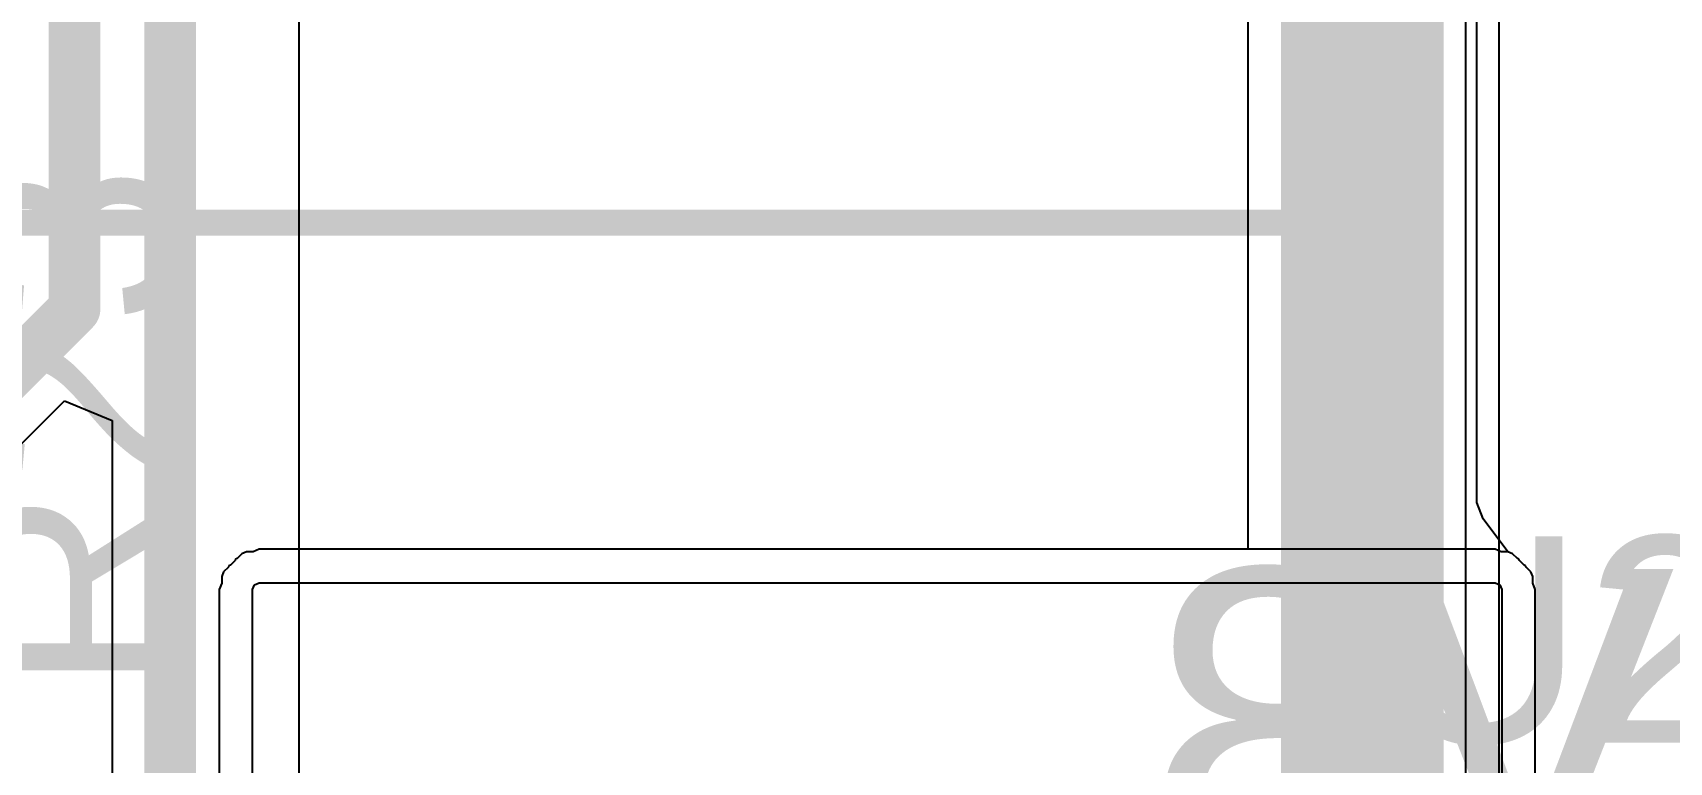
# Model space of a CAD drawing. Header units: millimetres. Extents: x -16 to 330, y -45 to 150.
# Drawn here: x 11.67 to 19.72, y 58.6 to 62.19 of the extents above; entities that cross this region are included whole.
import ezdxf

# ---------------------------------------------------------------- set-up
doc = ezdxf.new("R2010")
doc.units = ezdxf.units.MM
for name, color, linetype in [('BottomLayer', 5, 'Continuous'), ('BottomOverlay', 54, 'Continuous'), ('Mechanical13', 56, 'Continuous'), ('MidLayer1', 16, 'Continuous'), ('TopLayer', 1, 'Continuous'), ('TopOverlay', 2, 'Continuous')]:
    doc.layers.add(name, color=color, linetype=linetype)
doc.styles.add('Arial', font='arial.ttf', dxfattribs={"height": 0.2})

msp = doc.modelspace()

# ---------------------------------------------------------------- linework, layer by layer
at = {"layer": 'BottomLayer'}
for p, q in [((12.664, 59.5963), (12.6413, 59.5736)), ((12.667, 59.6035), (12.664, 59.5963)), ((12.6741, 59.6064), (12.667, 59.6035)), ((12.6973, 59.6296), (12.6741, 59.6064)), ((12.7205, 59.6392), (12.6973, 59.6296)), ((12.6973, 59.6296), (12.6973, 59.6296)), ((12.6973, 59.6296), (12.6973, 59.6296)), ((12.7533, 59.6392), (12.7205, 59.6392)), ((12.7205, 59.6392), (12.7205, 59.6392)), ((12.7836, 59.6518), (12.7533, 59.6392)), ((12.7966, 59.6518), (12.7836, 59.6518)), ((12.7836, 59.6518), (12.7836, 59.6518)), ((18.8318, 59.6518), (12.7966, 59.6518)), ((18.8336, 59.6518), (18.8318, 59.6518)), ((18.8648, 59.6518), (18.8336, 59.6518)), ((18.8336, 59.6518), (18.8336, 59.6518)), ((18.8648, 59.6518), (18.8648, 59.6518)), ((18.8951, 59.6392), (18.8648, 59.6518)), ((18.9279, 59.6392), (18.8951, 59.6392)), ((18.9511, 59.6296), (18.9279, 59.6392)), ((18.9279, 59.6392), (18.9279, 59.6392)), ((18.9743, 59.6064), (18.9511, 59.6296)), ((18.9814, 59.6035), (18.9743, 59.6064)), ((18.9844, 59.5963), (18.9814, 59.6035)), ((19.0071, 59.5736), (18.9844, 59.5963)), ((12.608, 59.5403), (12.5984, 59.5172)), ((12.5984, 59.5172), (12.5984, 59.5171)), ((12.5984, 59.5171), (12.5984, 59.4843)), ((12.6312, 59.5635), (12.608, 59.5403)), ((12.6341, 59.5706), (12.6312, 59.5635)), ((12.6413, 59.5736), (12.6341, 59.5706)), ((19.0142, 59.5706), (19.0071, 59.5736)), ((19.0172, 59.5635), (19.0142, 59.5706)), ((19.0404, 59.5403), (19.0172, 59.5635)), ((19.05, 59.5171), (19.0404, 59.5403)), ((19.0404, 59.5403), (19.0404, 59.5403)), ((19.0404, 59.5403), (19.0404, 59.5403)), ((19.05, 59.4843), (19.05, 59.5171)), ((19.05, 59.5171), (19.05, 59.5171)), ((12.5984, 59.4843), (12.5858, 59.454)), ((12.5858, 59.454), (12.5858, 59.454)), ((12.5858, 59.454), (12.5858, 59.4231)), ((12.7508, 59.454), (12.7604, 59.4772)), ((12.7508, 51.8488), (12.7508, 59.454)), ((12.7604, 59.4772), (12.7836, 59.4868)), ((12.7836, 59.4868), (18.8648, 59.4868)), ((18.8648, 59.4868), (18.888, 59.4772)), ((18.888, 59.4772), (18.8976, 59.454)), ((18.8976, 59.454), (18.8976, 51.8488)), ((19.0625, 59.454), (19.05, 59.4843)), ((19.0625, 59.441), (19.0626, 59.454)), ((19.0626, 59.454), (19.0625, 59.454)), ((19.0625, 51.8797), (19.0625, 59.441)), ((12.5858, 59.4231), (12.5858, 51.8618))]:
    msp.add_line(p, q, dxfattribs=at)
at = {"layer": 'Mechanical13', "const_width": 0.127}
msp.add_lwpolyline([(10.5062, 61.2588), (18.451, 61.2588)], dxfattribs=at)
msp.add_lwpolyline([(10.5062, 61.2588), (18.451, 61.2588)], dxfattribs=at)
at = {"layer": 'Mechanical13', "const_width": 0.0635}
msp.add_lwpolyline([(18.4192, 61.2588, 1), (18.4827, 61.2588, 1)], format="xyb", close=True, dxfattribs=at)
msp.add_lwpolyline([(18.4192, 61.2588, 1), (18.4827, 61.2588, 1)], format="xyb", close=True, dxfattribs=at)
at = {"layer": 'MidLayer1'}
for p, q in [((17.6486, 65.9856), (17.6486, 59.6518)), ((18.775, 59.8819), (18.775, 65.9856)), ((18.8063, 59.8016), (18.775, 59.8819)), ((18.9279, 59.6392), (18.8063, 59.8016)), ((12.664, 59.5963), (12.6413, 59.5736)), ((12.667, 59.6035), (12.664, 59.5963)), ((12.6741, 59.6064), (12.667, 59.6035)), ((12.6973, 59.6296), (12.6741, 59.6064)), ((12.7205, 59.6392), (12.6973, 59.6296)), ((12.6973, 59.6296), (12.6973, 59.6296)), ((12.6973, 59.6296), (12.6973, 59.6296)), ((12.7533, 59.6392), (12.7205, 59.6392)), ((12.7205, 59.6392), (12.7205, 59.6392)), ((12.7836, 59.6518), (12.7533, 59.6392)), ((12.7966, 59.6518), (12.7836, 59.6518)), ((12.7836, 59.6518), (12.7836, 59.6518)), ((17.6486, 59.6518), (12.7966, 59.6518)), ((18.9511, 59.6296), (18.9279, 59.6392)), ((18.9279, 59.6392), (18.9279, 59.6392)), ((18.9743, 59.6064), (18.9511, 59.6296)), ((18.9814, 59.6035), (18.9743, 59.6064)), ((18.9844, 59.5963), (18.9814, 59.6035)), ((19.0071, 59.5736), (18.9844, 59.5963)), ((12.608, 59.5403), (12.5984, 59.5172)), ((12.5984, 59.5172), (12.5984, 59.5171)), ((12.5984, 59.5171), (12.5984, 59.4843)), ((12.6312, 59.5635), (12.608, 59.5403)), ((12.6341, 59.5706), (12.6312, 59.5635)), ((12.6413, 59.5736), (12.6341, 59.5706)), ((19.0142, 59.5706), (19.0071, 59.5736)), ((19.0172, 59.5635), (19.0142, 59.5706)), ((19.0404, 59.5403), (19.0172, 59.5635)), ((19.05, 59.5171), (19.0404, 59.5403)), ((19.0404, 59.5403), (19.0404, 59.5403)), ((19.0404, 59.5403), (19.0404, 59.5403)), ((19.0404, 59.5403), (19.0404, 59.5403)), ((19.05, 59.4843), (19.05, 59.5171)), ((19.05, 59.5171), (19.05, 59.5171)), ((12.5984, 59.4843), (12.5858, 59.454)), ((12.5858, 59.454), (12.5858, 59.454)), ((12.5858, 59.454), (12.5858, 59.4231)), ((12.7508, 59.454), (12.7604, 59.4772)), ((12.7508, 52.814), (12.7508, 59.454)), ((12.7604, 59.4772), (12.7836, 59.4868)), ((12.7836, 59.4868), (18.8648, 59.4868)), ((18.8648, 59.4868), (18.888, 59.4772)), ((18.888, 59.4772), (18.8976, 59.454)), ((18.8976, 59.454), (18.8976, 52.814)), ((19.0625, 59.454), (19.05, 59.4843)), ((19.0625, 59.441), (19.0625, 59.454)), ((19.0625, 59.454), (19.0625, 59.454)), ((19.0625, 52.8449), (19.0625, 59.441)), ((12.5858, 59.4231), (12.5858, 52.827))]:
    msp.add_line(p, q, dxfattribs=at)
at = {"layer": 'MidLayer1', "const_width": 0.8}
msp.add_lwpolyline([(18.2118, 56.2102), (18.2118, 65.9856)], dxfattribs=at)
at = {"layer": 'TopLayer'}
for p, q in [((12.9794, 54.7878), (12.9794, 62.4586)), ((18.7198, 62.4586), (18.7198, 57.0116)), ((18.8847, 57.1765), (18.8847, 62.4379)), ((11.5461, 60.1033), (11.8248, 60.382)), ((11.8248, 60.382), (12.0595, 60.2848)), ((12.0595, 60.2848), (12.0595, 57.2934))]:
    msp.add_line(p, q, dxfattribs=at)
at = {"layer": 'TopLayer', "const_width": 0.254}
for points in [[(11.8745, 60.8345), (11.8745, 62.9699)], [(12.3444, 57.1754), (12.3444, 62.6762)], [(11.3447, 60.3047), (11.8745, 60.8345)]]:
    msp.add_lwpolyline(points, dxfattribs=at)
at = {"layer": 'TopLayer', "const_width": 0.127}
msp.add_lwpolyline([(11.811, 60.8345, 1), (11.938, 60.8345, 1)], format="xyb", close=True, dxfattribs=at)
msp.add_lwpolyline([(11.811, 60.8345, 1), (11.938, 60.8345, 1)], format="xyb", close=True, dxfattribs=at)

# ---------------------------------------------------------------- texts
at = {"layer": 'BottomOverlay', "style": 'Arial', "text_generation_flag": 2}
msp.add_text('3V3', height=1.524, rotation=360, dxfattribs=at).set_placement((20.9357, 58.0314))
at = {"layer": 'TopOverlay', "style": 'Arial'}
msp.add_text('R23', height=1.016, rotation=90, dxfattribs=at).set_placement((12.3823, 58.9403))
msp.add_text('U2', height=1.016, dxfattribs=at).set_placement((18.2798, 58.6996))

doc.saveas('drawing.dxf')
